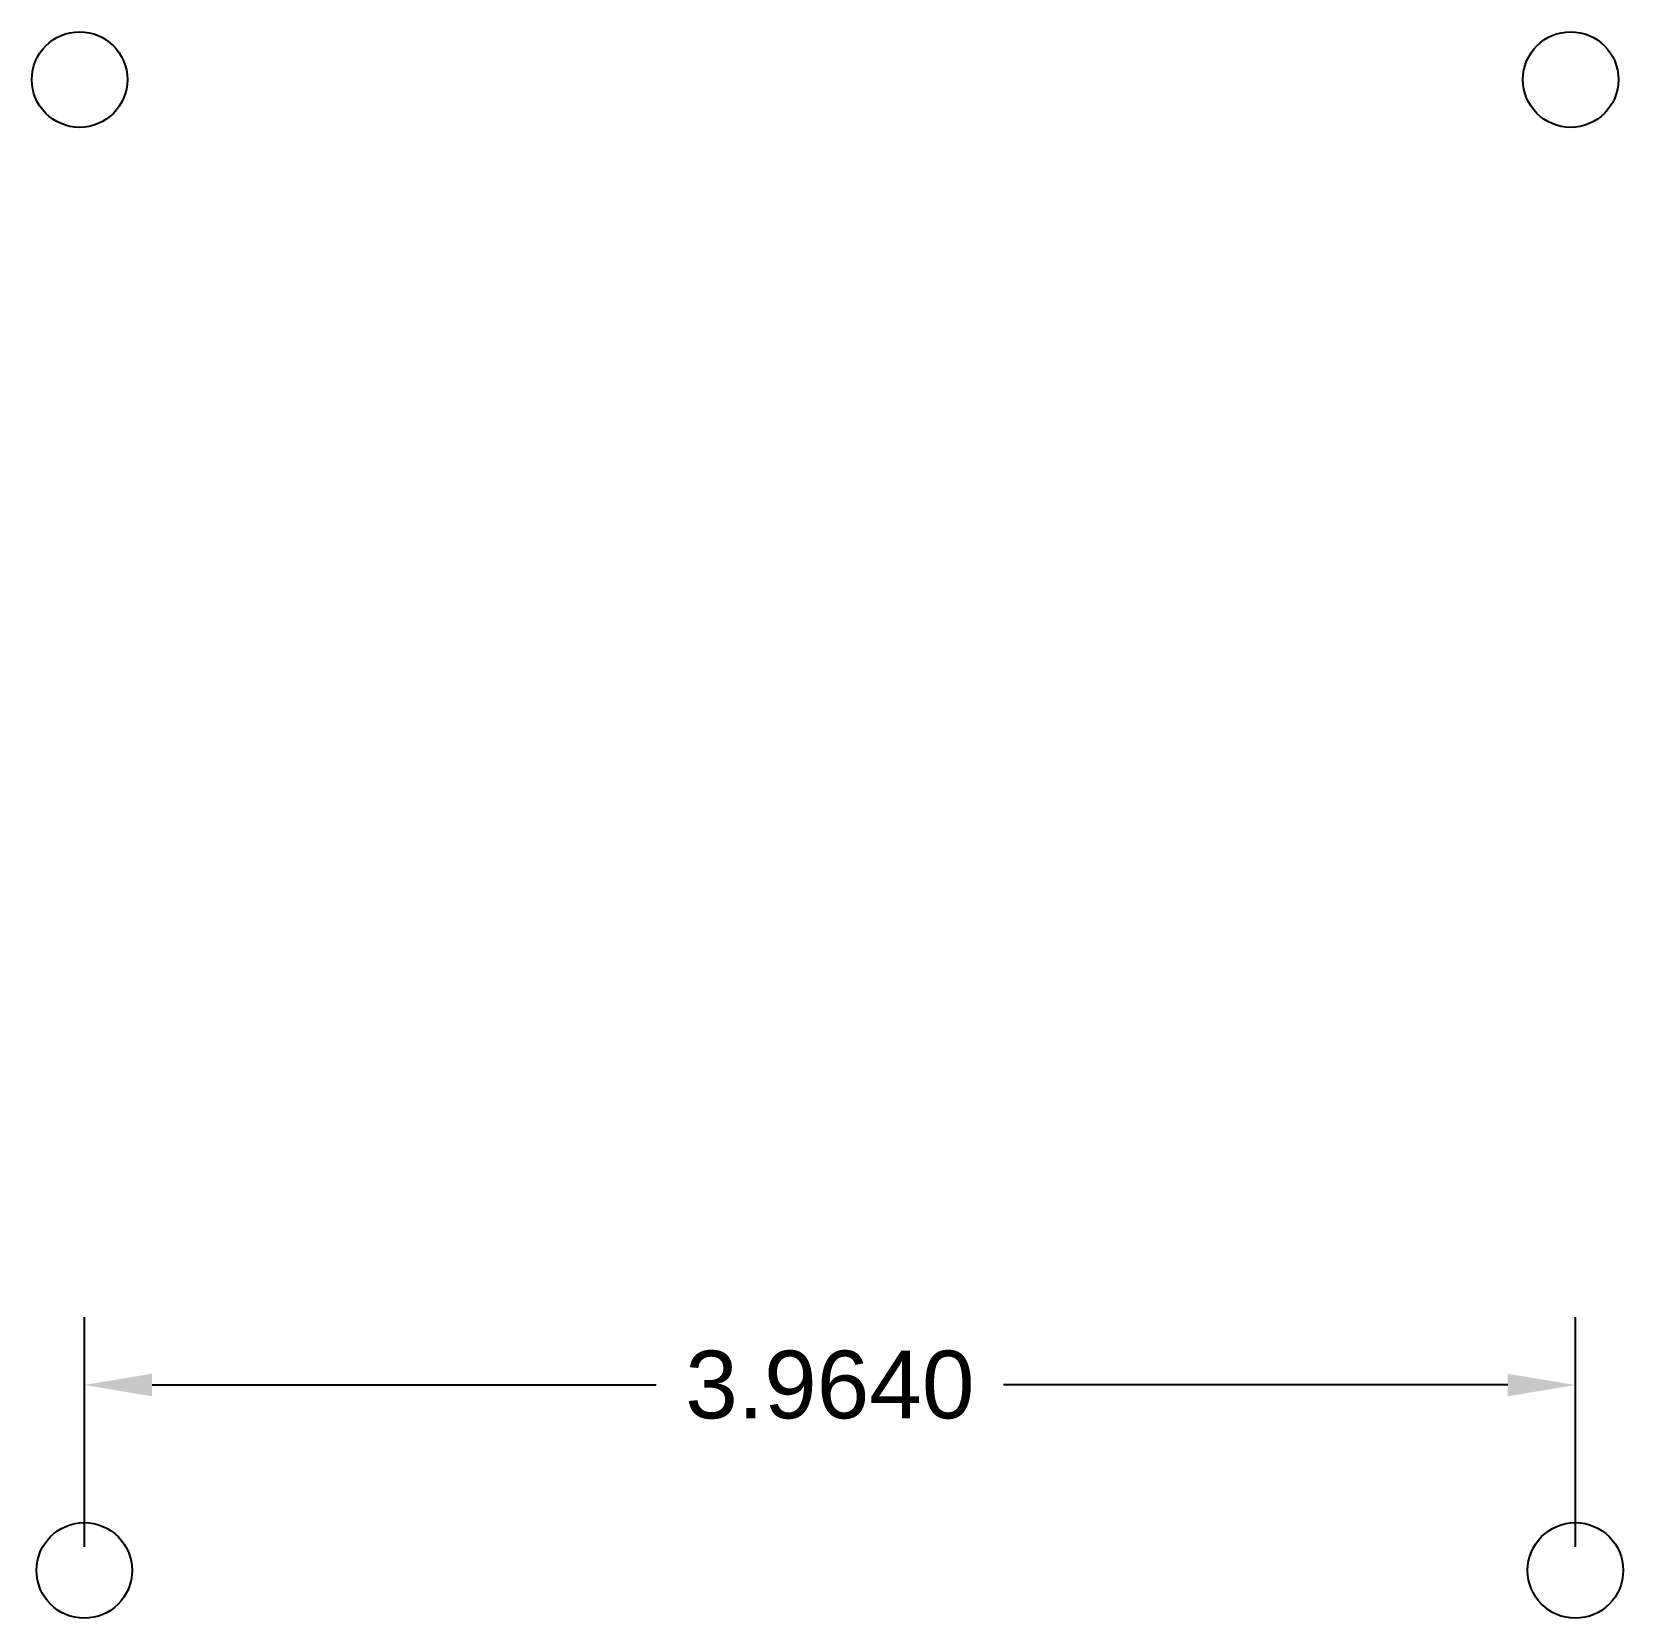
# Model space of a CAD drawing. Header units: inches. Extents: x 6.57 to 10.8, y 21.2 to 25.42.
import ezdxf

# ---------------------------------------------------------------- set-up
doc = ezdxf.new("R2010")
doc.units = ezdxf.units.IN
doc.header["$MEASUREMENT"] = 0
doc.layers.get('0').update_dxf_attribs({"color": 1})
doc.layers.add('dimensions', color=4, linetype='Continuous')
doc.styles.get("Standard").update_dxf_attribs({"font": 'Arial Regular.ttf'})
doc.dimstyles.get("Standard").update_dxf_attribs({"dimtxt": 0.18, "dimasz": 0.18, "dimexe": 0.18, "dimexo": 0.0625, "dimgap": 0.09, "dimtad": 0, "dimtih": 1, "dimtoh": 1, "dimdec": 4, "dimzin": 0, "dimdsep": 46, "dimtxsty": 'Standard', "dimcen": 0.09, "dimadec": 0, "dimazin": 0, "dimtfac": 1, "dimtdec": 4, "dimtofl": 0, "dimtmove": 0, "dimatfit": 3, "dimfxl": 1, "dimtolj": 1, "dimtzin": 0, "dimarcsym": 0})

# ---------------------------------------------------------------- blocks, each defined once
blk = doc.blocks.new('*D17')
at = {"layer": 'Defpoints', "color": 0, "transparency": 16777216}
for p in [(10.6738, 21.8222), (6.7098, 21.3292), (10.6738, 21.3292)]:
    blk.add_point(p, dxfattribs=at)
at = {"layer": 'dimensions', "color": 0, "lineweight": -2, "transparency": 16777216}
for p, q in [((6.7098, 21.3917), (6.7098, 22.0022)), ((10.6738, 21.3917), (10.6738, 22.0022)), ((6.8898, 21.8222), (8.2297, 21.8222)), ((10.4938, 21.8222), (9.1538, 21.8222))]:
    blk.add_line(p, q, dxfattribs=at)
at = {"layer": 'dimensions', "color": 0, "transparency": 16777216}
for points in [[(6.8898, 21.8522), (6.8898, 21.7922), (6.7098, 21.8222)], [(10.4938, 21.8522), (10.4938, 21.7922), (10.6738, 21.8222)]]:
    blk.add_solid(points, dxfattribs=at)
at = {"layer": 'dimensions', "color": 0, "transparency": 16777216, "insert": (8.6918, 21.8222), "char_height": 0.18, "attachment_point": 5}
blk.add_mtext('\\A1;3.9640', dxfattribs=at)

msp = doc.modelspace()

# ---------------------------------------------------------------- linework, layer by layer
for centre in [(6.69719, 25.2932), (10.66119, 25.29319), (6.70976, 21.32918), (10.67376, 21.32917)]:
    msp.add_circle(centre, 0.127)

# ---------------------------------------------------------------- dimensions: what is measured, and where the dimension line sits
at = {"layer": 'dimensions'}
dim = msp.add_linear_dim(base=(10.67376, 21.82222), p1=(6.70976, 21.32918), p2=(10.67376, 21.32917), dimstyle='Standard', dxfattribs=at)
dim.commit()
dim.dimension.update_dxf_attribs({"geometry": '*D17', "text_midpoint": (8.69176, 21.82222)})

doc.saveas('drawing.dxf')
